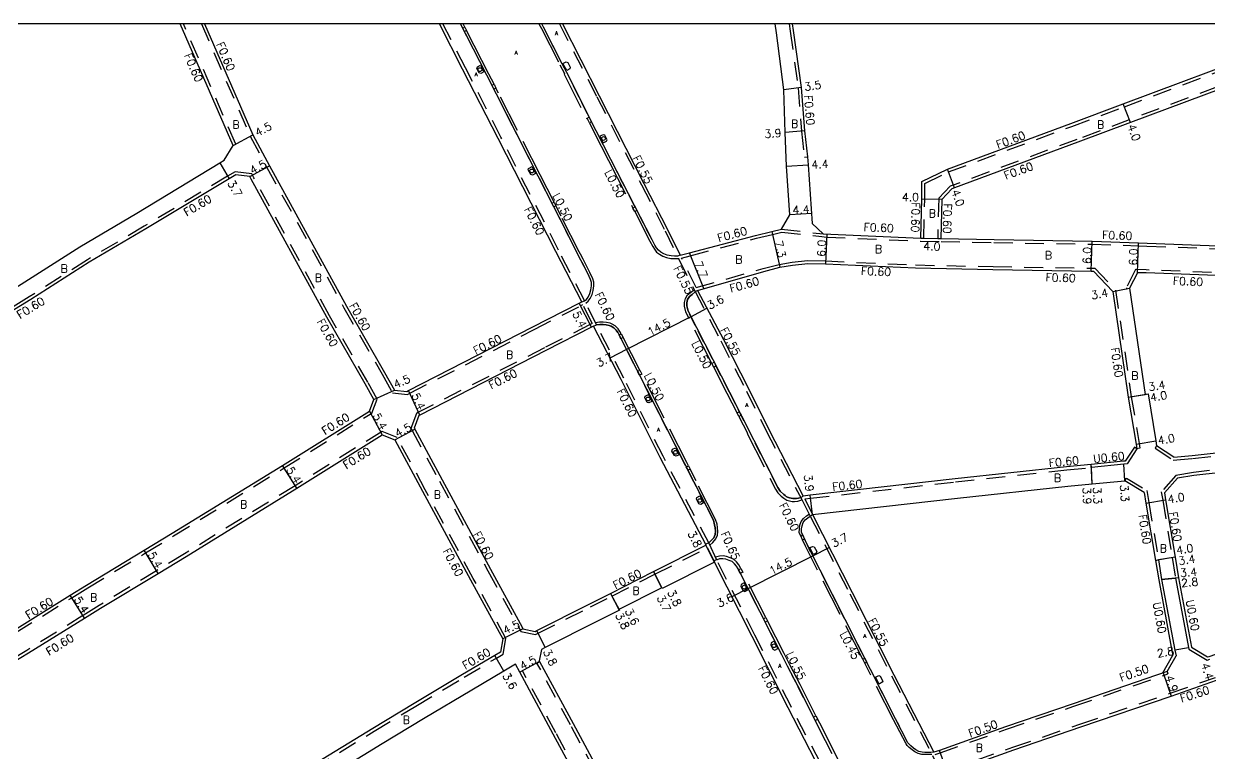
# Model space of a CAD drawing. Header units: metres. Extents: x -2400 to -1600, y -109800 to -109200.
# Drawn here: x -2226.4 to -1989.3, y -109346 to -109200 of the extents above; entities that cross this region are included whole.
import ezdxf

# ---------------------------------------------------------------- set-up
doc = ezdxf.new("R2010")
doc.units = ezdxf.units.M
doc.header["$LTSCALE"] = 2.5
for name, pattern in [('2213000', [1.5, 1, -0.5]), ('2232000', [2.5, 1.5, -1]), ('2233000', [4, 3, -1])]:
    doc.linetypes.add(name, pattern=pattern)
doc.layers.get('0').update_dxf_attribs({"color": 150, "lineweight": 30})
for name, color, linetype in [('2101000', 177, 'Continuous'), ('2213000', 6, '2213000'), ('2231000', 162, 'Continuous'), ('2232000', 4, '2232000'), ('2233000', 62, '2233000'), ('2235000', 7, 'Continuous'), ('2236000', 3, 'Continuous'), ('2238000', 11, 'Continuous'), ('9107000', 111, 'Continuous'), ('9201100', 215, 'Continuous'), ('9201500', 222, 'Continuous'), ('9202100', 82, 'Continuous'), ('9203500', 155, 'Continuous'), ('999', 7, 'Continuous')]:
    doc.layers.add(name, color=color, linetype=linetype)
doc.styles.add('Dm_Anotation', font='txt.shx', dxfattribs={"bigfont": 'pscdm.shx'})

# ---------------------------------------------------------------- blocks, each defined once
blk = doc.blocks.new('223800')
blk.add_circle((0, 0), 0.75)

msp = doc.modelspace()

# ---------------------------------------------------------------- linework, layer by layer
at = {"layer": '2101000'}
for points in [[(-2252.69, -109267.54), (-2247.49, -109264.42), (-2236.32, -109257.45), (-2236.11, -109257.79), (-2232.2, -109255.38), (-2226.92, -109252.13), (-2215.2, -109244.65), (-2203.8, -109237.92), (-2187.18, -109227.83), (-2186.29, -109227.28), (-2184.55, -109224.37), (-2195.12, -109200)], [(-2190.22, -109200), (-2180.58, -109222.23), (-2177.24, -109228.45), (-2161.84, -109256.52), (-2154.23, -109269.79), (-2152.27, -109273.31), (-2149.78, -109273.55), (-2149.44, -109273.38), (-2124.58, -109260.64), (-2115.33, -109255.91), (-2114.82, -109255.65)], [(-2114.82, -109255.65), (-2120.01, -109245.57), (-2131.54, -109222.97), (-2138.63, -109209.1), (-2143.26, -109200)], [(-2118.69, -109200), (-2111.32, -109214.41), (-2102.39, -109231.97), (-2097.68, -109241.19), (-2095.15, -109246.33)], [(-2095.15, -109246.33), (-2093.28, -109245.84), (-2080.03, -109242.35), (-2076.79, -109241.6), (-2074.84, -109241.12), (-2073.23, -109238.24), (-2073.89, -109228.53), (-2074.15, -109221.75), (-2074.43, -109213.24), (-2075.88, -109201.81), (-2076.15, -109200)], [(-2072.71, -109200), (-2072.51, -109201.38), (-2070.96, -109212.75), (-2070.26, -109221.46), (-2069.69, -109226.6), (-2069.5, -109228.25), (-2068.7, -109239.94)], [(-2066.55, -109242.04), (-2047.02, -109242.89), (-2046.82, -109235.13), (-2046.79, -109231.57), (-2041.69, -109229.1), (-2016.99, -109219.98), (-2006.51, -109216.05), (-1977.29, -109205.1), (-1968.61, -109201.96), (-1964.87, -109200.48), (-1964.96, -109200)], [(-2228.29, -109321.29), (-2217.09, -109314.32), (-2213.88, -109312.32), (-2202.33, -109305.33), (-2196.74, -109301.94), (-2174.67, -109288.36), (-2157.28, -109277.49), (-2156.37, -109275.16), (-2158.13, -109272.03), (-2165.77, -109258.71), (-2180.92, -109231.11), (-2181.2, -109230.59), (-2183.98, -109230.22), (-2185.31, -109231.02), (-2201.98, -109241.02), (-2213.32, -109247.72), (-2225.01, -109255.18), (-2230.31, -109258.45)], [(-2091.66, -109253.35), (-2078.37, -109249.55), (-2075.2, -109248.73), (-2072.66, -109248.31), (-2069.59, -109247.99), (-2066.06, -109248.06), (-2048.06, -109248.86), (-2032.57, -109249.19), (-2012.96, -109249.5), (-2012.49, -109249.51), (-2008.62, -109253.56), (-2005.51, -109274.72), (-2003.95, -109284.11), (-2003.79, -109285.03)], [(-1996.42, -109286.69), (-1992.76, -109286.37), (-1970.99, -109283.97), (-1960.92, -109282.92), (-1960.88, -109283.51), (-1954.38, -109282.83), (-1951.63, -109279.8), (-1953.85, -109264.03), (-1954.73, -109255.5), (-1954.92, -109253.71), (-1958.46, -109251.27), (-1960.19, -109251.18), (-1982.64, -109250.6), (-2001.96, -109249.86), (-2003.69, -109249.81), (-2005.28, -109252.93), (-2002.16, -109274.15), (-2001.57, -109274.04), (-2000, -109283.46), (-1999.84, -109284.43)], [(-2091.66, -109253.35), (-2086.47, -109263.15), (-2081.36, -109273.27), (-2077.33, -109281.33), (-2070.5, -109294.48)], [(-2112.45, -109260.5), (-2112.87, -109260.71), (-2121.99, -109265.38), (-2147.17, -109278.28), (-2147.37, -109278.38), (-2148.31, -109280.91), (-2148.22, -109281.09), (-2142.73, -109291.26), (-2133.07, -109309.14), (-2126.75, -109320.71), (-2126.58, -109321.04), (-2124.14, -109321.57), (-2123.82, -109321.41), (-2113.35, -109316.14), (-2109.04, -109313.97), (-2100.44, -109309.61), (-2089.98, -109304.32), (-2089.92, -109304.29)], [(-2089.92, -109304.29), (-2099.11, -109286.79), (-2106.96, -109271.17), (-2112.45, -109260.5)], [(-2240.85, -109335.16), (-2225.44, -109325.87), (-2214.24, -109318.9), (-2211.03, -109316.91), (-2199.54, -109309.95), (-2193.93, -109306.56), (-2171.81, -109292.94), (-2154.69, -109282.23), (-2152.18, -109283.22), (-2146.63, -109293.52), (-2137.04, -109311.25), (-2130.59, -109323.08), (-2131.05, -109325.74), (-2132.19, -109326.39), (-2138.64, -109330.21), (-2148.32, -109335.98), (-2156.61, -109340.99), (-2168.9, -109348.54)], [(-2003.79, -109285.03), (-2005.76, -109288.05), (-2006.41, -109288.14), (-2012.89, -109288.77), (-2012.92, -109288.17), (-2017.86, -109288.65), (-2040.13, -109291.07), (-2069.12, -109294.33), (-2070.5, -109294.48)], [(-1996.42, -109286.69), (-1999.84, -109284.43)], [(-1970.56, -109287.95), (-1992.4, -109290.35), (-1995.7, -109290.92), (-1998.27, -109293.85), (-1998.04, -109295.24), (-1996.14, -109306.7), (-1995.45, -109310.84), (-1996.05, -109310.9), (-1993.41, -109325.1)], [(-2068.68, -109298.2), (-2039.66, -109294.94), (-2017.61, -109292.54), (-2012.74, -109292.07), (-2006.2, -109291.43)], [(-2002.34, -109293.75), (-2006.2, -109291.43)], [(-2002.34, -109293.75), (-2001.99, -109295.89), (-2000.09, -109307.36), (-1999.49, -109307.26), (-1998.84, -109311.16), (-1996.21, -109325.35), (-1995.97, -109326.44)], [(-2068.68, -109298.2), (-2060.7, -109313.8), (-2052.37, -109330.23), (-2044.38, -109345.75)], [(-2088.26, -109307.71), (-2098.72, -109313), (-2098.79, -109312.87), (-2107.38, -109317.16), (-2107.29, -109317.34), (-2111.65, -109319.54), (-2122.11, -109324.8), (-2122.84, -109325.19), (-2123.32, -109327.44), (-2123.23, -109327.62), (-2116.55, -109339.99), (-2099.85, -109370.93)], [(-2064.29, -109354.73), (-2064.83, -109353.76), (-2073.51, -109336.86), (-2080.75, -109322.59), (-2088.26, -109307.71)], [(-2103.89, -109372.9), (-2120.51, -109342.13), (-2127.19, -109329.75), (-2128.03, -109328.12), (-2130.36, -109329.5), (-2136.81, -109333.31), (-2146.44, -109339.05), (-2154.74, -109344.07), (-2167.01, -109351.61), (-2166.9, -109351.78), (-2173.22, -109355.44), (-2180.06, -109359.61), (-2188.19, -109364.56), (-2195.78, -109369.42), (-2207.4, -109376.59), (-2220.02, -109384.48), (-2239.07, -109395.68)], [(-1989.72, -109327.31), (-1989.18, -109327.13)], [(-1997.73, -109329.58), (-2016.55, -109336.05), (-2030.05, -109340.68), (-2043.28, -109345.36), (-2044.38, -109345.75)], [(-2042.12, -109350.15), (-2041.61, -109349.96), (-2028.38, -109345.28), (-2014.97, -109340.69), (-1996.94, -109334.49)]]:
    msp.add_lwpolyline(points, dxfattribs=at)
msp.add_lwpolyline([(-1957.07, -109243.07), (-1957.1, -109242.88), (-1958.6, -109233.84), (-1963.41, -109208.32), (-1963.65, -109207.08), (-1967.19, -109205.7), (-1975.77, -109208.8), (-2005.1, -109219.79), (-2015.57, -109223.72), (-2040.3, -109232.85), (-2040.83, -109233.05), (-2042.82, -109235.15), (-2043.02, -109242.99), (-2032.35, -109243.19), (-2012.76, -109243.5), (-2003.49, -109243.81), (-2001.76, -109243.87), (-1982.3, -109244.61), (-1959.86, -109245.19)], close=True, dxfattribs=at)
at = {"layer": '2101000', "flags": 128}
for points in [[(-2066.55, -109242.04), (-2068.7, -109239.94)], [(-1993.41, -109325.1), (-1989.72, -109327.31)], [(-1997.73, -109329.58), (-1995.97, -109326.44)], [(-1996.94, -109334.49), (-1987.87, -109331.33)]]:
    msp.add_lwpolyline(points, dxfattribs=at)
at = {"layer": '2213000'}
for points in [[(-2114.25, -109255.41), (-2113.89, -109255.19), (-2113.51, -109254.69), (-2113.18, -109254), (-2112.97, -109253.25), (-2112.85, -109252.43), (-2112.89, -109251.77), (-2113.06, -109251.18), (-2113.61, -109250), (-2114.97, -109247.29), (-2115.5, -109246.31), (-2115.73, -109245.84), (-2119.35, -109238.71), (-2120.39, -109236.62), (-2123.52, -109230.47), (-2131.88, -109214.11), (-2133.78, -109210.31), (-2135.2, -109207.57), (-2139.03, -109200)], [(-2095.68, -109246.5), (-2095.74, -109246.5), (-2096.26, -109246.5), (-2096.91, -109246.45), (-2097.72, -109246.28), (-2098.38, -109246.04), (-2099, -109245.72), (-2099.47, -109245.33), (-2099.87, -109244.82), (-2100.18, -109244.32), (-2100.76, -109243.25), (-2109.01, -109227.14), (-2111.95, -109221.41), (-2117.82, -109209.76), (-2118.74, -109208.01), (-2122.44, -109200.72), (-2122.8, -109200)], [(-2071.03, -109294.75), (-2071.48, -109294.93), (-2071.87, -109294.98), (-2072.23, -109295), (-2072.57, -109294.98), (-2072.94, -109294.94), (-2073.27, -109294.86), (-2073.64, -109294.69), (-2073.9, -109294.55), (-2074.16, -109294.37), (-2074.42, -109294.18), (-2075.13, -109293.48), (-2075.58, -109292.79), (-2085.29, -109273.73), (-2093.56, -109257.49), (-2093.78, -109256.47), (-2093.78, -109255.82), (-2093.63, -109255.16), (-2093.27, -109254.58), (-2092.76, -109254.14), (-2092.11, -109253.65)], [(-2089.41, -109303.83), (-2089.35, -109303.79), (-2088.93, -109303.41), (-2088.4, -109302.82), (-2088.14, -109302.2), (-2088.06, -109301.54), (-2088.11, -109300.87), (-2088.23, -109300.23), (-2088.49, -109299.34), (-2092.38, -109291.67), (-2094.23, -109288), (-2107.59, -109261.8), (-2107.94, -109261.32), (-2108.4, -109260.83), (-2108.96, -109260.52), (-2109.3, -109260.36), (-2109.91, -109260.23), (-2110.52, -109260.18), (-2111.21, -109260.18), (-2111.89, -109260.23)], [(-2045, -109345.76), (-2045.25, -109345.76), (-2045.49, -109345.77), (-2046.19, -109345.77), (-2046.75, -109345.75), (-2047.39, -109345.59), (-2047.98, -109345.29), (-2048.47, -109344.94), (-2049, -109344.49), (-2049.36, -109344.14), (-2049.57, -109343.84), (-2052.05, -109339.05), (-2069.69, -109304.34), (-2070.86, -109301.74), (-2070.84, -109301.05), (-2070.74, -109300.43), (-2070.53, -109299.78), (-2070.16, -109299.26), (-2069.63, -109298.83), (-2069.13, -109298.51)], [(-2064.75, -109346.04), (-2066.04, -109343.46), (-2067.7, -109340.2), (-2068.76, -109338.14), (-2071.61, -109332.47), (-2073.69, -109328.51), (-2074.8, -109326.24), (-2083.55, -109309.08), (-2083.86, -109308.54), (-2084.25, -109308.02), (-2084.76, -109307.61), (-2085.3, -109307.35), (-2086.02, -109307.14), (-2086.59, -109307.02), (-2087.23, -109307.05), (-2087.75, -109307.22), (-2087.85, -109307.24)]]:
    msp.add_lwpolyline(points, dxfattribs=at)
at = {"layer": '2231000'}
for points in [[(-2003.79, -109285.03), (-2004.3, -109284.71), (-2006.11, -109287.49), (-2006.48, -109287.54), (-2012.92, -109288.17)], [(-2000.09, -109307.36), (-1999.43, -109311.27), (-1996.8, -109325.47), (-1996.61, -109326.35)], [(-1995.45, -109310.84), (-1992.87, -109324.73)], [(-1989.64, -109326.65), (-1989.36, -109326.56), (-1982.31, -109324.11)]]:
    msp.add_lwpolyline(points, dxfattribs=at)
at = {"layer": '2231000', "flags": 128}
for points in [[(-1992.87, -109324.73), (-1989.64, -109326.65)], [(-1998.59, -109329.87), (-1996.61, -109326.35)]]:
    msp.add_lwpolyline(points, dxfattribs=at)
at = {"layer": '2232000'}
for points in [[(-2184.55, -109224.37), (-2184.01, -109224.08), (-2194.47, -109200)], [(-2190.88, -109200), (-2181.12, -109222.5), (-2177.76, -109228.74), (-2162.36, -109256.82), (-2154.75, -109270.09), (-2152.64, -109273.87), (-2149.66, -109274.16), (-2149.17, -109273.91), (-2124.3, -109261.17), (-2115.05, -109256.44), (-2114.56, -109256.19)], [(-2052.07, -109379.02), (-2051.51, -109378.73), (-2057.35, -109367.36), (-2061.09, -109359.31), (-2063.64, -109354.39), (-2064.19, -109353.41), (-2072.96, -109336.58), (-2080.19, -109322.31), (-2087.82, -109307.32), (-2089.32, -109304), (-2098.56, -109286.51), (-2106.41, -109270.88), (-2111.89, -109260.23), (-2114.27, -109255.37), (-2119.45, -109245.3), (-2130.98, -109222.69), (-2138.08, -109208.82), (-2142.56, -109200)], [(-2119.28, -109200), (-2111.79, -109214.64), (-2102.86, -109232.21), (-2098.15, -109241.43), (-2095.44, -109246.98), (-2092.16, -109253.57)], [(-2073.32, -109200), (-2073.1, -109201.47), (-2071.56, -109212.81), (-2070.86, -109221.52), (-2070.28, -109226.67), (-2069.69, -109226.6)], [(-2046.42, -109242.9), (-2046.22, -109235.14), (-2046.19, -109231.94), (-2041.45, -109229.65), (-2016.78, -109220.54), (-2006.3, -109216.61), (-1977.08, -109205.66), (-1968.39, -109202.52), (-1964.76, -109201.08)], [(-1963.78, -109206.39), (-1967.18, -109205.06), (-1975.98, -109208.24), (-2005.31, -109219.23), (-2015.78, -109223.15), (-2040.51, -109232.29), (-2041.16, -109232.53), (-2043.41, -109234.91), (-2043.62, -109242.97)], [(-2227.98, -109321.8), (-2216.78, -109314.83), (-2213.57, -109312.83), (-2202.02, -109305.84), (-2196.43, -109302.46), (-2174.35, -109288.87), (-2156.79, -109277.9), (-2155.7, -109275.12), (-2157.61, -109271.73), (-2165.25, -109258.42), (-2180.39, -109230.82), (-2180.82, -109230.03), (-2184.1, -109229.6), (-2185.62, -109230.5), (-2202.29, -109240.51), (-2213.64, -109247.21), (-2225.32, -109254.67), (-2230.62, -109257.94)], [(-2094.86, -109246.88), (-2093.12, -109246.42), (-2079.89, -109242.93), (-2076.65, -109242.19), (-2074.78, -109241.72), (-2066.79, -109242.58), (-2065.85, -109242.67), (-2047.09, -109243.48), (-2042.96, -109243.59), (-2032.37, -109243.79), (-2012.78, -109244.1), (-2003.51, -109244.41), (-2001.78, -109244.47), (-1982.32, -109245.21), (-1959.67, -109245.79), (-1956.94, -109243.72)], [(-2074.84, -109241.12), (-2066.55, -109242.04)], [(-2047.02, -109242.89), (-2046.42, -109242.9), (-2043.62, -109242.97), (-2043.02, -109242.99)], [(-2091.93, -109252.8), (-2094.86, -109246.88)], [(-2091.93, -109252.8), (-2078.53, -109248.98), (-2075.33, -109248.14), (-2072.74, -109247.72), (-2069.64, -109247.4), (-2066.08, -109247.46), (-2048.04, -109248.26), (-2032.56, -109248.59), (-2012.94, -109248.9), (-2012.23, -109248.92), (-2008.05, -109253.28), (-2004.91, -109274.63), (-2003.36, -109284.01), (-2003.2, -109284.94), (-2003.79, -109285.03)], [(-1955.5, -109250.83), (-1960.17, -109250.58), (-1982.62, -109250), (-2001.94, -109249.26), (-2004.05, -109249.19), (-2005.9, -109252.83), (-2005.87, -109253.04), (-2005.28, -109252.93)], [(-2092.16, -109253.57), (-2086.99, -109263.41), (-2081.88, -109273.53), (-2077.85, -109281.59), (-2070.81, -109295.18), (-2069.06, -109298.65), (-2061.19, -109314.05), (-2052.87, -109330.48), (-2044.66, -109346.42), (-2042.68, -109350.41), (-2035.95, -109363.47), (-2032.85, -109369.7), (-2032.29, -109369.42)], [(-2112.71, -109259.96), (-2114.56, -109256.19)], [(-2112.71, -109259.96), (-2113.14, -109260.18), (-2122.27, -109264.85), (-2147.45, -109277.74), (-2147.85, -109277.96), (-2148.97, -109280.96), (-2148.75, -109281.37), (-2143.26, -109291.54), (-2133.59, -109309.43), (-2127.28, -109320.99), (-2126.98, -109321.57), (-2124.06, -109322.2), (-2123.55, -109321.94), (-2113.08, -109316.68), (-2108.77, -109314.5), (-2100.17, -109310.15), (-2089.71, -109304.85), (-2089.66, -109304.83)], [(-2168.58, -109349.05), (-2156.3, -109341.5), (-2148.01, -109336.49), (-2138.34, -109330.73), (-2131.88, -109326.91), (-2130.51, -109326.12), (-2129.96, -109322.98), (-2136.51, -109310.96), (-2146.1, -109293.23), (-2151.75, -109282.75), (-2154.75, -109281.56), (-2172.12, -109292.43), (-2194.25, -109306.04), (-2199.85, -109309.43), (-2211.35, -109316.4), (-2214.56, -109318.39), (-2225.75, -109325.36), (-2241.17, -109334.65)], [(-1999.84, -109284.43), (-2000.17, -109284.94), (-1996.57, -109287.31), (-1992.7, -109286.96), (-1970.92, -109284.57), (-1960.88, -109283.51)], [(-1950.61, -109287.01), (-1953.97, -109285.6), (-1960.71, -109286.31), (-1970.62, -109287.35), (-1992.48, -109289.75), (-1996.01, -109290.36), (-1998.91, -109293.67), (-1998.63, -109295.34), (-1996.73, -109306.8), (-1996.05, -109310.9)], [(-2070.22, -109295.05), (-2069.05, -109294.92), (-2040.07, -109291.67), (-2017.8, -109289.24), (-2012.89, -109288.77)], [(-2006.2, -109291.43), (-2005.89, -109290.91), (-2001.8, -109293.38), (-2001.39, -109295.79), (-1999.49, -109307.26)], [(-2070.22, -109295.05), (-2068.68, -109298.2)], [(-2089.66, -109304.83), (-2088.26, -109307.71)], [(-2100.26, -109371.43), (-2117.08, -109340.28), (-2123.76, -109327.9), (-2123.23, -109327.62)], [(-2103.25, -109372.83), (-2119.99, -109341.85), (-2126.66, -109329.47), (-2127.19, -109329.75)], [(-2044.15, -109346.19), (-2043.12, -109345.83), (-2029.89, -109341.15), (-2016.38, -109336.52), (-1997.58, -109330.06)], [(-2042.39, -109349.6), (-2041.85, -109349.41), (-2028.58, -109344.72), (-2015.17, -109340.12), (-1997.14, -109333.92)]]:
    msp.add_lwpolyline(points, dxfattribs=at)
at = {"layer": '2232000', "flags": 128}
for points in [[(-1997.73, -109329.58), (-1997.58, -109330.06)], [(-1997.14, -109333.92), (-1988.05, -109330.76)]]:
    msp.add_lwpolyline(points, dxfattribs=at)
at = {"layer": '2233000'}
for points in [[(-2138.16, -109200.66), (-2138.5, -109200)], [(-2123.36, -109200), (-2122.88, -109200.94), (-2119.18, -109208.24), (-2118.26, -109209.99), (-2118.24, -109210.04), (-2118.35, -109210.09), (-2113.87, -109218.97), (-2113.76, -109218.91)], [(-2132.35, -109212.1), (-2133.36, -109210.1), (-2134.78, -109207.35), (-2137.83, -109201.33)], [(-2120.33, -109235.68), (-2123.1, -109230.26), (-2131.45, -109213.9), (-2131.97, -109212.87)], [(-2113.29, -109219.85), (-2112.39, -109221.64), (-2109.45, -109227.37), (-2104.58, -109236.88)], [(-2114, -109255.93), (-2113.54, -109255.51), (-2113.1, -109254.94), (-2112.74, -109254.16), (-2112.51, -109253.35), (-2112.37, -109252.45), (-2112.42, -109251.69), (-2112.61, -109251.01), (-2113.18, -109249.79), (-2114.55, -109247.07), (-2115.08, -109246.09), (-2115.31, -109245.62), (-2118.93, -109238.5), (-2119.96, -109236.41)], [(-2104.22, -109237.58), (-2101.2, -109243.49), (-2100.61, -109244.57), (-2100.28, -109245.11), (-2099.83, -109245.68), (-2099.27, -109246.13), (-2098.58, -109246.49), (-2097.86, -109246.76), (-2096.98, -109246.95), (-2096.27, -109247), (-2095.58, -109246.98), (-2095.36, -109246.98)], [(-2088.77, -109267.96), (-2094.02, -109257.65), (-2094.27, -109256.53), (-2094.27, -109255.76), (-2094.09, -109254.97), (-2093.64, -109254.26), (-2093.06, -109253.75), (-2092.34, -109253.21)], [(-2106.93, -109262.04), (-2107.18, -109261.55), (-2107.56, -109261.01), (-2108.1, -109260.44), (-2108.74, -109260.09), (-2109.15, -109259.9), (-2109.84, -109259.76), (-2110.5, -109259.7), (-2111.25, -109259.7), (-2112.09, -109259.81)], [(-2103.21, -109269.34), (-2106.54, -109262.8)], [(-2083.74, -109277.83), (-2085.72, -109273.95), (-2088.38, -109268.71)], [(-2093.48, -109288.42), (-2093.8, -109287.79), (-2102.82, -109270.09)], [(-2083.37, -109278.56), (-2081.66, -109281.93), (-2081.73, -109281.97), (-2076.08, -109293.08), (-2075.58, -109293.84), (-2074.95, -109294.49), (-2074.39, -109294.94), (-2073.79, -109295.31), (-2073.29, -109295.47), (-2072.76, -109295.55), (-2072.24, -109295.58), (-2071.58, -109295.5), (-2070.78, -109295.23)], [(-2089.19, -109304.3), (-2088.6, -109303.76), (-2087.99, -109303.08), (-2087.67, -109302.33), (-2087.58, -109301.55), (-2087.64, -109300.81), (-2087.76, -109300.12), (-2088.04, -109299.17), (-2091.95, -109291.46), (-2093.13, -109289.12)], [(-2071.01, -109302.48), (-2071.31, -109301.83), (-2071.28, -109301.01), (-2071.17, -109300.32), (-2070.93, -109299.58), (-2070.48, -109298.95), (-2069.88, -109298.47), (-2069.34, -109298.12)], [(-2058.6, -109327.12), (-2070.08, -109304.53), (-2070.65, -109303.28)], [(-2082.98, -109309), (-2083.07, -109308.82), (-2083.4, -109308.24), (-2083.86, -109307.63), (-2084.47, -109307.14), (-2085.1, -109306.84), (-2085.89, -109306.61), (-2086.55, -109306.47), (-2087.29, -109306.51), (-2088.09, -109306.73)], [(-2077.99, -109318.78), (-2082.62, -109309.72)], [(-2067.97, -109338.47), (-2068.27, -109337.89), (-2071.12, -109332.22), (-2073.2, -109328.26), (-2074.31, -109326), (-2077.64, -109319.47)], [(-2044.77, -109346.21), (-2045.45, -109346.2), (-2046.2, -109346.2), (-2046.81, -109346.19), (-2047.55, -109346), (-2048.21, -109345.67), (-2048.74, -109345.29), (-2049.3, -109344.82), (-2049.7, -109344.42), (-2049.95, -109344.06), (-2052.44, -109339.25), (-2058.18, -109327.95)], [(-2063.41, -109354.89), (-2062.99, -109354.65), (-2062.44, -109354.16), (-2062.01, -109353.51), (-2061.75, -109352.74), (-2061.72, -109351.95), (-2061.81, -109351.24), (-2061.97, -109350.62), (-2062.33, -109349.63), (-2062.86, -109348.55), (-2064.27, -109345.79), (-2065.55, -109343.22), (-2067.21, -109339.95), (-2067.62, -109339.16)]]:
    msp.add_lwpolyline(points, dxfattribs=at)
at = {"layer": '2235000'}
for points in [[(-2138.59, -109200.87), (-2138.16, -109200.66), (-2137.83, -109201.33), (-2138.25, -109201.54)], [(-2132.78, -109212.32), (-2132.35, -109212.1), (-2131.97, -109212.87), (-2132.39, -109213.08)], [(-2112.85, -109219.62), (-2113.29, -109219.85), (-2113.76, -109218.91), (-2113.32, -109218.69)], [(-2120.76, -109235.89), (-2120.33, -109235.68), (-2119.96, -109236.41), (-2120.39, -109236.62)], [(-2103.78, -109237.35), (-2104.22, -109237.58), (-2104.58, -109236.88), (-2104.14, -109236.64)], [(-2107.36, -109262.26), (-2106.93, -109262.04), (-2106.54, -109262.8), (-2106.97, -109263.02)], [(-2087.95, -109268.5), (-2088.38, -109268.71), (-2088.77, -109267.96), (-2088.34, -109267.74)], [(-2103.63, -109269.56), (-2103.21, -109269.34), (-2102.82, -109270.09), (-2103.25, -109270.31)], [(-2082.94, -109278.34), (-2083.37, -109278.56), (-2083.74, -109277.83), (-2083.31, -109277.61)], [(-2093.91, -109288.64), (-2093.48, -109288.42), (-2093.13, -109289.12), (-2093.56, -109289.34)], [(-2070.25, -109303.09), (-2070.65, -109303.28), (-2071.01, -109302.48), (-2070.61, -109302.29)], [(-2083.47, -109309.25), (-2082.98, -109309), (-2082.62, -109309.72), (-2083.1, -109309.96)], [(-2078.48, -109319.03), (-2077.99, -109318.78), (-2077.64, -109319.47), (-2078.12, -109319.72)], [(-2057.79, -109327.75), (-2058.18, -109327.95), (-2058.6, -109327.12), (-2058.21, -109326.92)], [(-2068.46, -109338.72), (-2067.97, -109338.47), (-2067.62, -109339.16), (-2068.11, -109339.41)]]:
    msp.add_lwpolyline(points, close=True, dxfattribs=at)
at = {"layer": '2236000'}
for points in [[(-2134.39, -109209.65), (-2135, -109209.96), (-2135.34, -109209.84), (-2135.81, -109208.97), (-2135.68, -109208.61), (-2135.08, -109208.3)], [(-2118.56, -109207.96), (-2117.91, -109207.63), (-2117.56, -109207.75), (-2117.13, -109208.69), (-2117.19, -109209.04), (-2117.82, -109209.37)], [(-2110.5, -109223.84), (-2109.86, -109223.51), (-2109.73, -109223.21), (-2110.21, -109222.28), (-2110.55, -109222.2), (-2111.18, -109222.52)], [(-2124.04, -109229.97), (-2124.67, -109230.3), (-2125.02, -109230.18), (-2125.54, -109229.21), (-2125.44, -109228.94), (-2124.75, -109228.59)], [(-2100.78, -109275.56), (-2101.38, -109275.87), (-2101.75, -109275.76), (-2102.2, -109274.82), (-2102.1, -109274.5), (-2101.48, -109274.19)], [(-2096.78, -109285.48), (-2096.65, -109285.14), (-2096.04, -109284.87), (-2095.32, -109286.27), (-2095.93, -109286.54), (-2096.28, -109286.41)], [(-2090.46, -109295.88), (-2091.02, -109296.16), (-2091.41, -109296.04), (-2091.88, -109295.09), (-2091.77, -109294.78), (-2091.17, -109294.47)], [(-2069.22, -109304.81), (-2068.57, -109304.55), (-2068.31, -109304.64), (-2067.83, -109305.59), (-2067.9, -109305.91), (-2068.51, -109306.21)], [(-2083, -109312.56), (-2082.55, -109313.45), (-2082.19, -109313.58), (-2081.59, -109313.27), (-2082.31, -109311.87), (-2082.9, -109312.18)], [(-2077.01, -109324.28), (-2076.59, -109325.14), (-2076.22, -109325.3), (-2075.63, -109324.96), (-2076.35, -109323.55), (-2076.95, -109323.88)], [(-2056.06, -109330.71), (-2055.4, -109330.39), (-2055.11, -109330.51), (-2054.63, -109331.51), (-2054.71, -109331.74), (-2055.35, -109332.1)]]:
    msp.add_lwpolyline(points, close=True, dxfattribs=at)
at = {"layer": '9107000'}
for points in [[(-2114.82, -109255.65), (-2114.25, -109255.41), (-2113.89, -109255.19), (-2113.51, -109254.69), (-2113.18, -109254), (-2112.97, -109253.25), (-2112.85, -109252.43), (-2112.89, -109251.77), (-2113.06, -109251.18), (-2113.61, -109250), (-2114.97, -109247.29), (-2115.5, -109246.31), (-2115.73, -109245.84), (-2119.35, -109238.71), (-2120.39, -109236.62), (-2123.52, -109230.47), (-2131.88, -109214.11), (-2133.78, -109210.31), (-2135.2, -109207.57), (-2139.03, -109200)], [(-2095.15, -109246.33), (-2095.68, -109246.5), (-2095.74, -109246.5), (-2096.26, -109246.5), (-2096.91, -109246.45), (-2097.72, -109246.28), (-2098.38, -109246.04), (-2099, -109245.72), (-2099.47, -109245.33), (-2099.87, -109244.82), (-2100.18, -109244.32), (-2100.76, -109243.25), (-2109.01, -109227.14), (-2111.95, -109221.41), (-2117.82, -109209.76), (-2118.74, -109208.01), (-2122.44, -109200.72), (-2122.8, -109200)], [(-2091.66, -109253.35), (-2092.11, -109253.65), (-2092.76, -109254.14), (-2093.27, -109254.58), (-2093.63, -109255.16), (-2093.78, -109255.82), (-2093.78, -109256.47), (-2093.56, -109257.49), (-2085.29, -109273.73), (-2075.58, -109292.79), (-2075.13, -109293.48), (-2074.42, -109294.18), (-2074.16, -109294.37), (-2073.9, -109294.55), (-2073.64, -109294.69), (-2073.27, -109294.86), (-2072.94, -109294.94), (-2072.57, -109294.98), (-2072.23, -109295), (-2071.87, -109294.98), (-2071.48, -109294.93), (-2071.03, -109294.75), (-2070.5, -109294.48)], [(-2112.45, -109260.5), (-2111.89, -109260.23), (-2111.21, -109260.18), (-2110.52, -109260.18), (-2109.91, -109260.23), (-2109.3, -109260.36), (-2108.96, -109260.52), (-2108.4, -109260.83), (-2107.94, -109261.32), (-2107.59, -109261.8), (-2094.23, -109288), (-2092.38, -109291.67), (-2088.49, -109299.34), (-2088.23, -109300.23), (-2088.11, -109300.87), (-2088.06, -109301.54), (-2088.14, -109302.2), (-2088.4, -109302.82), (-2088.93, -109303.41), (-2089.35, -109303.79), (-2089.41, -109303.83), (-2090, -109304.14)], [(-2044.38, -109345.75), (-2045, -109345.76), (-2045.25, -109345.76), (-2045.49, -109345.77), (-2046.19, -109345.77), (-2046.75, -109345.75), (-2047.39, -109345.59), (-2047.98, -109345.29), (-2048.47, -109344.94), (-2049, -109344.49), (-2049.36, -109344.14), (-2049.57, -109343.84), (-2052.05, -109339.05), (-2069.69, -109304.34), (-2070.86, -109301.74), (-2070.84, -109301.05), (-2070.74, -109300.43), (-2070.53, -109299.78), (-2070.16, -109299.26), (-2069.63, -109298.83), (-2069.13, -109298.51), (-2068.68, -109298.2)], [(-2064.75, -109346.04), (-2066.04, -109343.46), (-2067.7, -109340.2), (-2068.76, -109338.14), (-2071.61, -109332.47), (-2073.69, -109328.51), (-2074.8, -109326.24), (-2083.55, -109309.08), (-2083.86, -109308.54), (-2084.25, -109308.02), (-2084.76, -109307.61), (-2085.3, -109307.35), (-2086.02, -109307.14), (-2086.59, -109307.02), (-2087.23, -109307.05), (-2087.75, -109307.22), (-2087.85, -109307.24), (-2088.39, -109307.45), (-2088.26, -109307.71)]]:
    msp.add_lwpolyline(points, dxfattribs=at)
at = {"layer": '9201100'}
for points in [[(-2070.96, -109212.75), (-2074.43, -109213.24)], [(-2005.1, -109219.79), (-2006.51, -109216.05)], [(-2070.26, -109221.46), (-2074.15, -109221.75)], [(-2184.55, -109224.37), (-2180.58, -109222.23)], [(-2187.18, -109227.83), (-2185.31, -109231.02)], [(-2181.2, -109230.59), (-2177.24, -109228.45)], [(-2073.89, -109228.53), (-2069.5, -109228.25)], [(-2040.3, -109232.85), (-2041.69, -109229.1)], [(-2042.82, -109235.15), (-2046.82, -109235.13)], [(-2068.83, -109238), (-2073.23, -109238.24)], [(-2076.79, -109241.6), (-2075.2, -109248.73)], [(-2065.82, -109242.07), (-2066.06, -109248.06)], [(-2047.02, -109242.89), (-2043.02, -109242.99)], [(-2012.96, -109249.5), (-2012.76, -109243.5)], [(-2003.69, -109249.81), (-2003.49, -109243.81)], [(-2090.42, -109252.99), (-2093.28, -109245.84)], [(-2008.62, -109253.56), (-2005.28, -109252.93)], [(-2112.87, -109260.71), (-2115.33, -109255.91)], [(-2156.37, -109275.16), (-2152.27, -109273.31)], [(-2147.17, -109278.28), (-2149.44, -109273.38)], [(-2005.51, -109274.72), (-2001.57, -109274.04)], [(-2005.51, -109274.72), (-2002.16, -109274.15)], [(-2157.28, -109277.49), (-2154.69, -109282.23)], [(-2152.18, -109283.22), (-2148.22, -109281.09)], [(-2003.95, -109284.11), (-2000, -109283.46)], [(-2171.81, -109292.94), (-2174.67, -109288.36)], [(-2012.74, -109292.07), (-2012.92, -109288.17)], [(-2012.74, -109292.07), (-2012.89, -109288.77)], [(-2006.2, -109291.43), (-2006.41, -109288.14)], [(-2068.68, -109298.2), (-2069.12, -109294.33)], [(-2001.99, -109295.89), (-1998.04, -109295.24)], [(-2088.26, -109307.71), (-2089.98, -109304.32)], [(-2199.54, -109309.95), (-2202.33, -109305.33)], [(-1996.14, -109306.7), (-2000.09, -109307.36)], [(-1996.14, -109306.7), (-1999.49, -109307.26)], [(-2098.72, -109313), (-2100.44, -109309.61)], [(-2100.44, -109309.61), (-2098.79, -109312.87)], [(-1995.45, -109310.84), (-1998.84, -109311.16)], [(-1998.84, -109311.16), (-1996.05, -109310.9)], [(-2214.24, -109318.9), (-2217.09, -109314.32)], [(-2109.04, -109313.97), (-2107.29, -109317.34)], [(-2109.04, -109313.97), (-2107.38, -109317.16)], [(-2126.58, -109321.04), (-2130.59, -109323.08)], [(-2122.11, -109324.8), (-2123.82, -109321.41)], [(-1993.46, -109324.86), (-1996.21, -109325.35)], [(-2130.36, -109329.5), (-2132.19, -109326.39)], [(-2123.23, -109327.62), (-2127.19, -109329.75)], [(-1998.51, -109329.84), (-1996.94, -109334.49)], [(-2041.61, -109349.96), (-2043.28, -109345.36)]]:
    msp.add_lwpolyline(points, dxfattribs=at)
at = {"layer": '9201100', "flags": 128}
for points in [[(-2092.98, -109258.62), (-2089.77, -109256.92)], [(-2092.98, -109258.62), (-2105.86, -109265.18)], [(-2105.86, -109265.18), (-2109.17, -109266.88)], [(-2081.55, -109313.01), (-2068.62, -109306.44)], [(-2068.62, -109306.44), (-2065.33, -109304.75)], [(-2081.55, -109313.01), (-2084.77, -109314.63)]]:
    msp.add_lwpolyline(points, dxfattribs=at)
at = {"layer": '999'}
msp.add_lwpolyline([(-2400, -109800), (-1600, -109800), (-1600, -109200), (-2400, -109200)], close=True, dxfattribs=at)

# ---------------------------------------------------------------- block references
at = {"layer": '2238000', "xscale": 0.5, "yscale": 0.5, "zscale": 0.5}
for p in [(-2135.16, -109209.19, 6.17), (-2110.44, -109222.97, 6.23), (-2124.82, -109229.46, 6.18), (-2101.55, -109275.07, 6.43), (-2096.08, -109285.75, 6.61), (-2091.2, -109295.39, 6.84), (-2082.34, -109312.72, 7.01), (-2076.37, -109324.44, 7.17)]:
    msp.add_blockref('223800', p, dxfattribs=at)

# ---------------------------------------------------------------- texts
at = {"layer": '9201500', "style": 'Dm_Anotation'}
for s, rotation, p in [('3.5', 8.0708, (-2070.21, -109213.45)), ('4.5', 28.2784, (-2179.63, -109222.63)), ('3.9', 4.3338, (-2078.23, -109222.87)), ('4.0', 290.5464, (-2005.71, -109220.45)), ('4.5', 28.3059, (-2180.67, -109230.19)), ('4.4', 3.6359, (-2068.85, -109229.01)), ('3.7', 300.3372, (-2185.73, -109231.9)), ('4.0', 359.6243, (-2050.8, -109235.47)), ('4.0', 290.2736, (-2040.91, -109233.5)), ('4.4', 3.084, (-2072.63, -109238.1)), ('7.3', 282.5881, (-2076.25, -109243.58)), ('6.0', 87.6316, (-2066.11, -109246.66)), ('4.0', 358.5437, (-2046.52, -109245.29)), ('6.0', 88.101, (-2013.01, -109248.1)), ('6.0', 88.1021, (-2003.75, -109248.4)), ('7.7', 291.7933, (-2092.35, -109247.89)), ('3.6', 27.908, (-2089.22, -109257.21)), ('3.4', 10.6708, (-2012.79, -109255.16)), ('5.4', 297.0979, (-2116.72, -109258.01)), ('14.5', 27.0159, (-2101.14, -109262.49)), ('3.7', 27.199, (-2111.38, -109268.74)), ('4.5', 24.4059, (-2152.03, -109273.02)), ('3.4', 9.7828, (-2001.35, -109273.5)), ('4.0', 9.7828, (-2001.01, -109275.61)), ('5.4', 294.8861, (-2148.89, -109274.33)), ('5.4', 298.6439, (-2156.66, -109278.41)), ('4.5', 28.3389, (-2151.65, -109282.83)), ('4.0', 9.3902, (-1999.48, -109284.18)), ('5.4', 301.9962, (-2174, -109289.24)), ('3.9', 276.4068, (-2070.38, -109290.29)), ('3.3', 273.6524, (-2007.15, -109292.27)), ('3.9', 272.5532, (-2014.65, -109292.79)), ('3.3', 272.5532, (-2012.57, -109292.73)), ('4.0', 9.4198, (-1997.51, -109295.96)), ('3.8', 296.8386, (-2093.68, -109301.94)), ('3.7', 27.1005, (-2064.39, -109304.82)), ('4.0', 9.4112, (-1995.78, -109306.17)), ('5.4', 301.1872, (-2201.68, -109306.22)), ('3.4', 9.4112, (-1995.36, -109308.31)), ('14.5', 26.9399, (-2076.8, -109310.31)), ('3.4', 5.4043, (-1995.1, -109310.7)), ('2.8', 5.4043, (-1994.87, -109312.71)), ('3.8', 296.8395, (-2097.75, -109313.71)), ('5.4', 301.8929, (-2216.43, -109315.2)), ('3.7', 296.8395, (-2099.85, -109314.82)), ('3.6', 26.7813, (-2087.29, -109316.82)), ('3.8', 297.4313, (-2108.17, -109318.32)), ('3.6', 297.4313, (-2106.23, -109317.48)), ('4.5', 26.9829, (-2130.04, -109322.2)), ('3.8', 296.6964, (-2122.6, -109325.61)), ('2.8', 10.1034, (-1999.62, -109326.8)), ('4.5', 28.3386, (-2126.67, -109329.36)), ('4.4', 287.3121, (-1990.95, -109328.13)), ('3.6', 300.4809, (-2130.74, -109330.42)), ('4.9', 288.5914, (-1998.14, -109330.62))]:
    msp.add_text(s, height=1.6, rotation=rotation, dxfattribs=at).set_placement(p)
at = {"layer": '9202100', "style": 'Dm_Anotation'}
for s, height, p in [('A', 0.75, (-2120.13, -109202.27, 6.26)), ('A', 0.75, (-2128.22, -109206.16, 6.26)), ('A', 0.75, (-2136.23, -109210.5, 6.24)), ('B', 1.6, (-2184.67, -109220.98)), ('B', 1.6, (-2072.94, -109220.8)), ('B', 1.6, (-2011.75, -109220.99)), ('B', 1.6, (-2045.44, -109238.74)), ('B', 1.6, (-2056.19, -109245.89)), ('B', 1.6, (-2084.12, -109247.97)), ('B', 1.6, (-2022.2, -109247.13)), ('B', 1.6, (-2219.03, -109249.79)), ('B', 1.6, (-2168.2, -109251.63)), ('B', 1.6, (-2129.93, -109267.01)), ('B', 1.6, (-2004.92, -109271.2)), ('A', 0.75, (-2082.09, -109276.66, 6.63)), ('A', 0.75, (-2099.73, -109281.59, 6.61)), ('B', 1.6, (-2020.38, -109291.67)), ('B', 1.6, (-2144.43, -109295)), ('B', 1.6, (-2183.14, -109296.95)), ('B', 1.6, (-1999.23, -109305.75)), ('B', 1.6, (-2104.7, -109314.22)), ('B', 1.6, (-2213.13, -109315.56)), ('A', 0.75, (-2058.47, -109322.84, 7.18)), ('A', 0.75, (-2075.51, -109328.83, 7.25)), ('B', 1.6, (-2150.63, -109340.08)), ('B', 1.6, (-2036.02, -109345.63))]:
    msp.add_text(s, height=height, dxfattribs=at).set_placement(p)
at = {"layer": '9203500', "style": 'Dm_Anotation'}
for s, rotation, p in [('F0.60', 293.4464, (-2187.94, -109204.1)), ('F0.60', 293.4685, (-2194.37, -109206.33)), ('F0.60', 274.6074, (-2070.32, -109214.37)), ('F0.60', 20.2721, (-2031.59, -109225.04)), ('F0.55', 296.953, (-2104.71, -109226.87)), ('F0.60', 20.274, (-2030.01, -109231.22)), ('L0.50', 297.1192, (-2110.31, -109229.74)), ('F0.60', 30.9766, (-2193.81, -109238.59)), ('L0.50', 297.0513, (-2120.72, -109234.37)), ('F0.60', 297.0251, (-2126.39, -109237.14)), ('F0.60', 268.4717, (-2048.78, -109235.7)), ('F0.60', 268.478, (-2042.42, -109235.95)), ('F0.60', 357.6648, (-2058.47, -109241.48)), ('F0.60', 14.7762, (-2087.42, -109243.69)), ('F0.60', 358.1006, (-2010.77, -109243.05)), ('F0.55', 296.5065, (-2096.54, -109248.93)), ('F0.60', 357.6234, (-2059.01, -109250.23)), ('F0.60', 358.1006, (-2022.09, -109251.5)), ('F0.60', 15.9276, (-2084.96, -109253.81)), ('F0.60', 357.8211, (-1996.62, -109252.23)), ('F0.60', 296.1144, (-2112.25, -109254.18)), ('F0.60', 31.6411, (-2227.16, -109259.09)), ('F0.60', 299.842, (-2161.38, -109256.39)), ('F0.60', 299.8421, (-2167.87, -109259.62)), ('F0.55', 297.908, (-2087.19, -109261.26)), ('F0.60', 27.1273, (-2136, -109266.28)), ('L0.50', 296.9836, (-2092.91, -109263.91)), ('F0.60', 278.3595, (-2009, -109264.89)), ('F0.60', 27.12, (-2132.91, -109273.16)), ('L0.50', 297.0159, (-2102.41, -109270.35)), ('F0.60', 296.683, (-2107.86, -109273.51)), ('F0.60', 31.9956, (-2166.18, -109282.33)), ('F0.60', 32.0218, (-2161.92, -109289.16)), ('F0.60', 5.4884, (-2021.32, -109288.7)), ('U0.60', 5.605, (-2012.45, -109287.84)), ('F0.60', 6.4076, (-2064.61, -109293.48)), ('F0.60', 296.7289, (-2075.42, -109296.33)), ('F0.60', 279.4111, (-2003.48, -109298.3)), ('F0.60', 279.4111, (-1997.38, -109297.76)), ('F0.60', 298.3889, (-2136.62, -109302.12)), ('F0.65', 294.356, (-2087.06, -109301.99)), ('F0.60', 298.3895, (-2142.68, -109305.47)), ('F0.60', 26.8406, (-2108.06, -109313.19)), ('F0.60', 31.8931, (-2225.42, -109319.18)), ('U0.60', 280.4809, (-2000.62, -109315.88)), ('U0.60', 280.5346, (-1994.02, -109315.39)), ('F0.55', 296.8712, (-2057.59, -109319.38)), ('F0.60', 31.8966, (-2221.32, -109326.49)), ('L0.45', 296.9399, (-2063.25, -109322.06)), ('F0.60', 30.5801, (-2138.07, -109329.23)), ('L0.55', 296.1204, (-2073.99, -109326.09)), ('F0.60', 296.8878, (-2079.59, -109328.96)), ('F0.50', 19.1737, (-2006.94, -109331.64)), ('F0.60', 17.9574, (-1994.84, -109335.81)), ('F0.50', 19.9386, (-2037.13, -109342.81))]:
    msp.add_text(s, height=1.6, rotation=rotation, dxfattribs=at).set_placement(p)

doc.saveas('drawing.dxf')
